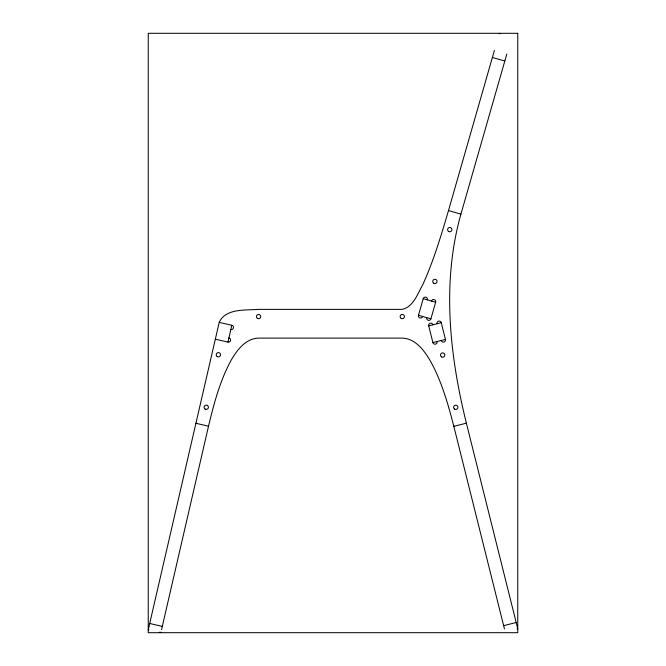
<?xml version="1.0" encoding="UTF-8"?>
<svg xmlns="http://www.w3.org/2000/svg" width="666" height="666" viewBox="0 0 666 666"><rect width="100%" height="100%" fill="white"/><g stroke="black" fill="none" stroke-linecap="round" stroke-linejoin="round"><path stroke-width="1" d="M148.901 626.939L148.243 629.795L149.026 629.969M148.943 626.739L219.214 322.386C225.682 308.092 245.588 310.456 258.599 309.374L402.281 309.374C413.536 306.81 417.64 293.606 422.768 284.673C433.599 260.831 441.125 235.664 448.484 210.581L494.388 50.483M160.939 632.292L159.266 632.334M161.547 629.645L208.516 426.198C213.969 403.571 219.963 380.686 231.202 360.131C237.088 349.975 245.712 338.42 258.599 338.112L402.281 338.112C415.218 338.47 423.867 350.041 429.92 360.164C441.483 380.711 447.935 403.621 453.829 426.315L504.453 628.879M215.334 339.185L227.93 342.091L231.81 325.291L219.214 322.386M506.826 54.046L460.914 214.144C441.641 282.484 449.567 355.211 466.375 423.176L516.999 625.749M422.61 316.442A2.156 2.156 0 0 1 419.946 317.915A2.156 2.156 0 0 1 418.473 315.251L423.226 298.676A2.156 2.156 0 0 1 425.89 297.202A2.156 2.156 0 0 1 427.364 299.866M499.2 33.7L500.099 33.525M426.756 317.632A2.156 2.156 0 0 0 428.238 320.296A2.156 2.156 0 0 0 430.902 318.814L435.656 302.239A2.156 2.156 0 0 0 434.174 299.575A2.156 2.156 0 0 0 431.51 301.057M428.721 325.865L441.258 322.702L445.446 339.435L432.9 342.565L428.713 325.84A2.156 2.156 0 0 1 430.269 323.235A2.156 2.156 0 0 1 432.9 324.8M453.829 426.315L466.375 423.176M503.646 625.649L516.192 622.51M516.974 628.979L517.757 628.787L517.107 626.165M208.516 426.198L195.912 423.293L196.703 423.476M149.692 623.493L162.296 626.398M492.39 57.467L504.82 61.039M448.484 210.581L460.914 214.144M423.226 298.676L435.656 302.239M418.473 315.251L430.902 318.814M228.904 337.895A2.156 2.156 0 0 1 230.519 340.476A2.156 2.156 0 0 1 227.93 342.091M231.81 325.291A2.156 2.156 0 0 1 233.425 327.88A2.156 2.156 0 0 1 230.844 329.495M437.079 341.525A2.156 2.156 0 0 1 435.514 344.139A2.156 2.156 0 0 1 432.9 342.565M437.079 323.751A2.156 2.156 0 0 1 438.644 321.137A2.156 2.156 0 0 1 441.258 322.702M445.429 339.394A2.156 2.156 0 0 1 443.889 342.041A2.156 2.156 0 0 1 441.258 340.476M517.757 33.3L148.243 33.3L148.243 632.7L517.757 632.7L517.757 33.3M205.095 409.066A2.156 2.156 0 0 0 208.408 407.342A2.156 2.156 0 0 0 205.261 405.336A2.156 2.156 0 0 0 205.095 409.066M217.216 356.56A2.156 2.156 0 0 0 220.529 354.836A2.156 2.156 0 0 0 217.382 352.83A2.156 2.156 0 0 0 217.216 356.56M257.526 318.423A2.156 2.156 0 0 0 260.756 316.558A2.156 2.156 0 0 0 257.526 314.693A2.156 2.156 0 0 0 257.526 318.423M401.207 318.423A2.156 2.156 0 0 0 404.437 316.558A2.156 2.156 0 0 0 401.207 314.693A2.156 2.156 0 0 0 401.207 318.423M441.6 356.918A2.156 2.156 0 0 0 444.838 355.045A2.156 2.156 0 0 0 441.6 353.18A2.156 2.156 0 0 0 441.6 356.918M454.503 409.082A2.156 2.156 0 0 0 457.892 407.517A2.156 2.156 0 0 0 454.836 405.369A2.156 2.156 0 0 0 454.503 409.082M448.668 231.493A2.156 2.156 0 0 0 451.906 229.628A2.156 2.156 0 0 0 448.676 227.764A2.156 2.156 0 0 0 448.668 231.493M433.816 283.291A2.156 2.156 0 0 0 437.054 281.427A2.156 2.156 0 0 0 433.824 279.554A2.156 2.156 0 0 0 433.816 283.291"/></g></svg>
